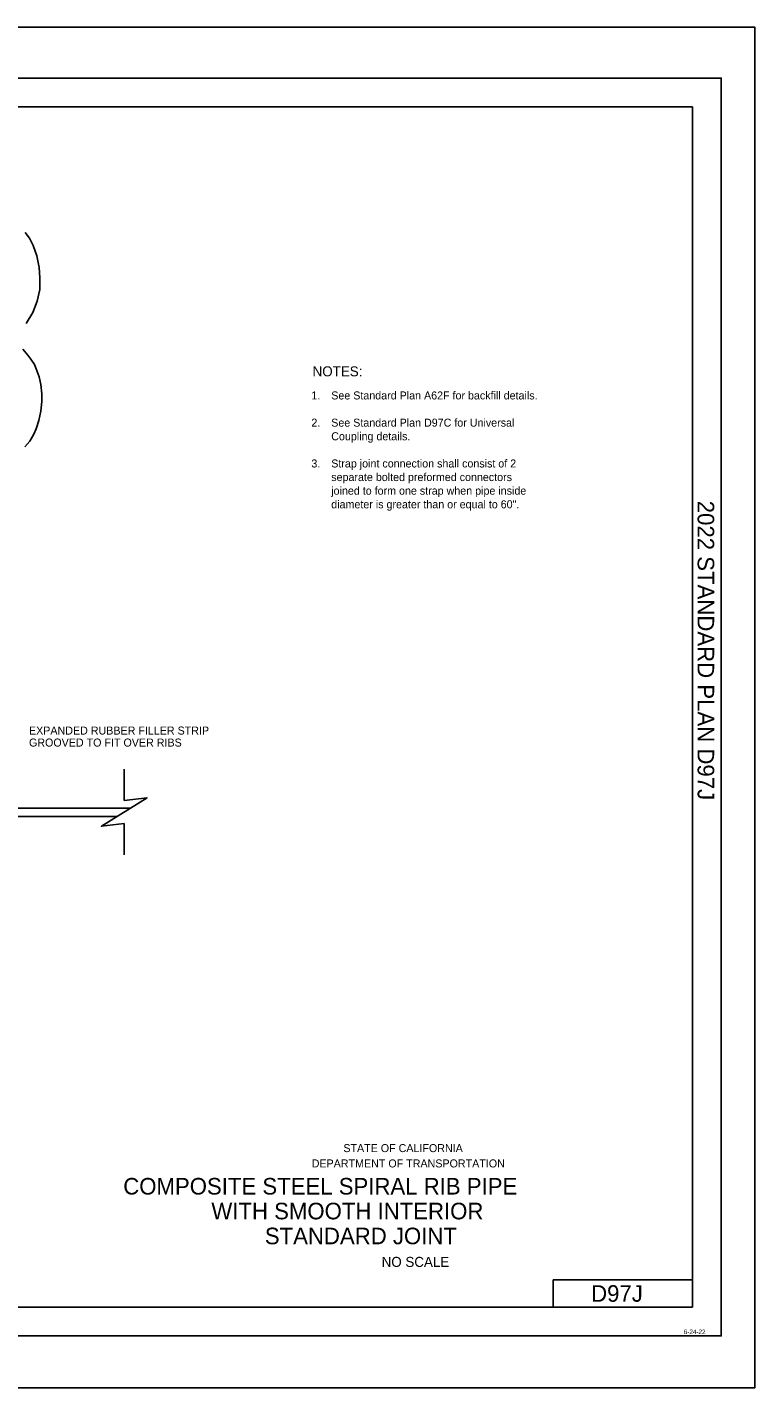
# Model space of a CAD drawing. Extents: x -894 to 866, y -476 to 714.
# Drawn here: x 229 to 866, y -476 to 714 of the extents above; entities that cross this region are included whole.
import ezdxf

# ---------------------------------------------------------------- set-up
doc = ezdxf.new("R2010")
doc.units = 0
for name, color, linetype in [('10 Sheet Format', 7, 'Continuous'), ('57 Undefined', 7, 'Continuous'), ('60 Nongeo Data', 7, 'Continuous')]:
    doc.layers.add(name, color=color, linetype=linetype)

msp = doc.modelspace()

# ---------------------------------------------------------------- linework, layer by layer
at = {"layer": '10 Sheet Format'}
for p, q in [((-863.4, 669), (836.6, 669)), ((836.6, 669), (836.6, -431)), ((-813.5, 644), (811.5, 644)), ((811.5, -406), (811.5, 644)), ((811.6, -381.9), (689.5, -381.9)), ((689.5, -381.9), (689.5, -406)), ((198.8, -406), (811.5, -406)), ((-863.4, -431), (836.6, -431))]:
    msp.add_line(p, q, dxfattribs=at)
for points in [[(-894, 713.6), (866, 713.6), (866, -476.4), (-894, -476.4)], [(-863.4, -431), (836.6, -431), (836.6, 669), (-863.4, 669)]]:
    msp.add_lwpolyline(points, close=True, dxfattribs=at)
at = {"layer": '60 Nongeo Data'}
for p, q in [((314.2, 64.7), (314.2, 37.2)), ((166.9, 30.4), (319.3, 30.4)), ((-145.6, 23.1), (307.6, 23.1)), ((314.2, 17.2), (314.2, -10.3))]:
    msp.add_line(p, q, dxfattribs=at)
for points in [[(227.6, 534.1), (231.2, 529.2), (234.6, 522.6), (237.6, 513.7), (239.6, 503.5), (240.4, 494.3), (240.2, 484.1), (238.1, 473.9), (234.2, 464), (228.3, 454.3)], [(227.2, 346.5), (231.4, 351.4), (235.1, 357.6), (237.2, 362.3), (239.5, 369.7), (241.2, 377.8), (242, 386.1), (242.1, 392.8), (241.2, 401.2), (239.7, 407.7), (237, 414.9), (235.6, 418.5), (232.5, 423.1), (229.9, 426.8), (225.3, 432.1)], [(314.2, 17.2), (294.2, 14.7), (334.2, 39.7), (314.2, 37.2)]]:
    msp.add_lwpolyline(points, dxfattribs=at)

# ---------------------------------------------------------------- texts
at = {"layer": '10 Sheet Format'}
msp.add_text('2022 STANDARD PLAN D97J', height=14.5, rotation=270, dxfattribs=at).set_placement((815.9, 299.4))
for s, height, p in [('STATE OF CALIFORNIA', 7, (505.9, -270.3)), ('DEPARTMENT OF TRANSPORTATION', 7, (478.2, -283.7)), ('COMPOSITE STEEL SPIRAL RIB PIPE', 14.5, (313.3, -307.4)), ('WITH SMOOTH INTERIOR', 14.5, (390.4, -329.1)), ('STANDARD JOINT', 14.5, (437.2, -350.9)), ('NO SCALE', 8.75, (539.4, -370.7)), ('6-24-22', 4, (803.8, -429.5))]:
    msp.add_text(s, height=height, dxfattribs=at).set_placement(p)
at = {"layer": '57 Undefined'}
for s, height, p in [('NOTES:', 8.75, (479, 408.2)), ('1.', 7, (477.9, 388)), ('See Standard Plan A62F for backfill details.', 7, (495.3, 388)), ('2.', 7, (477.9, 364.2)), ('See Standard Plan D97C for Universal', 7, (495.3, 364.2)), ('Coupling details.', 7, (495.3, 352.3)), ('3.', 7, (477.9, 328.5)), ('Strap joint connection shall consist of 2', 7, (495.3, 328.5)), ('separate bolted preformed connectors', 7, (495.3, 316.6)), ('joined to form one strap when pipe inside', 7, (495.3, 304.7)), ('diameter is greater than or equal to 60".', 7, (495.3, 292.8)), ('EXPANDED RUBBER FILLER STRIP', 7, (230.8, 94.9)), ('GROOVED TO FIT OVER RIBS', 7, (230.8, 84.4))]:
    msp.add_text(s, height=height, dxfattribs=at).set_placement(p)
at = {"layer": '60 Nongeo Data'}
msp.add_text('D97J', height=14.5, dxfattribs=at).set_placement((722.7, -401.2))

doc.saveas('drawing.dxf')
